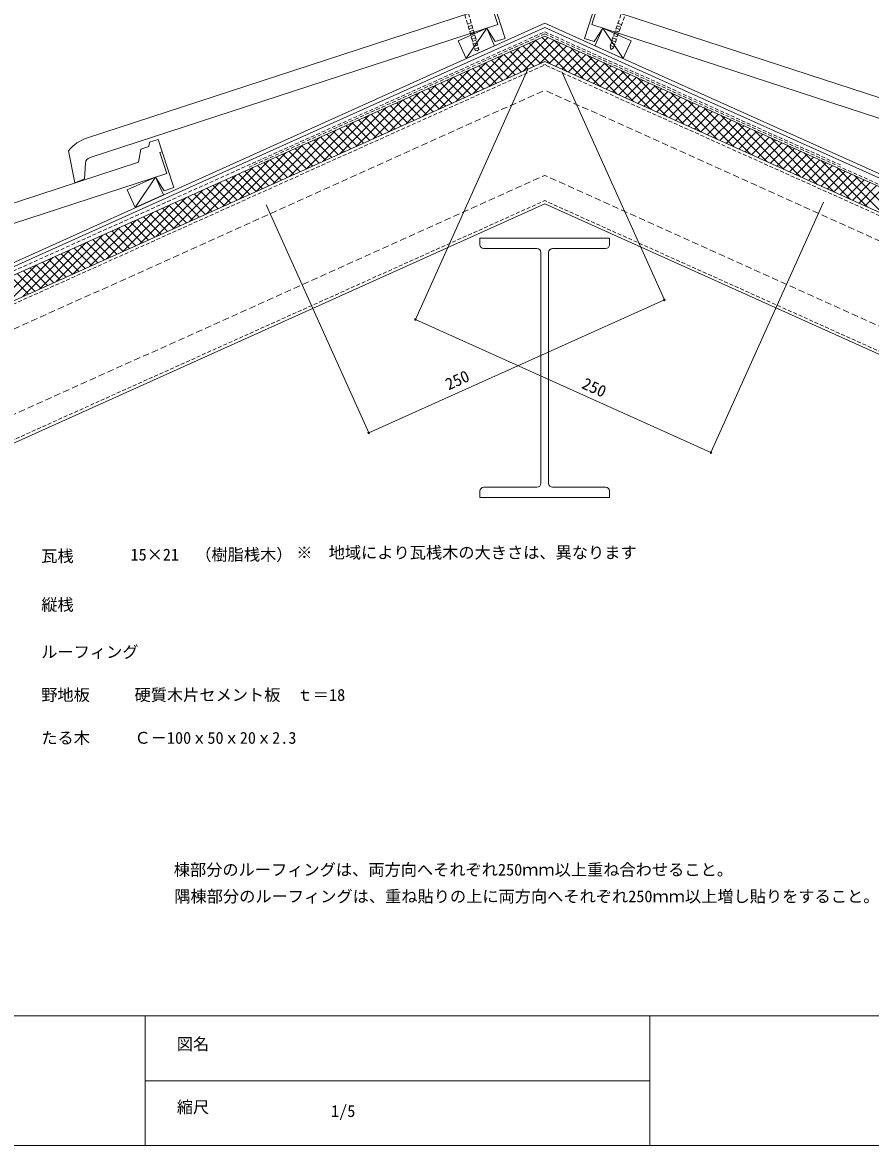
# Model space of a CAD drawing. Units: millimetres, scale not verified. Extents: x -198 to 202, y -140 to 130.
# Drawn here: x -86.2 to 44.6, y -140 to 33.2 of the extents above; entities that cross this region are included whole.
import ezdxf
from ezdxf.enums import TextEntityAlignment as Align

# ---------------------------------------------------------------- set-up
doc = ezdxf.new("R2010")
doc.units = ezdxf.units.MM
doc.header["$LTSCALE"] = 0.5
doc.header["$PDMODE"] = 32
doc.header["$PDSIZE"] = 0.25
doc.linetypes.add('DASHED1', pattern=[1.8, 1.2, -0.6])
doc.linetypes.add('DASHED2', pattern=[3, 2, -1])
for name, color, linetype, lineweight in [('0-0', 5, 'Continuous', 18), ('0-1', 7, 'Continuous', 18), ('1-0', 7, 'Continuous', 18), ('1-1', 7, 'Continuous', 18), ('1-2', 7, 'Continuous', 18), ('1-3', 7, 'Continuous', 18), ('1-4', 7, 'Continuous', 18), ('1-5', 7, 'DASHED1', 18)]:
    doc.layers.add(name, color=color, linetype=linetype, lineweight=lineweight)
doc.styles.add('ＭＳ ゴシック', font='')
doc.styles.get('ＭＳ ゴシック').set_extended_font_data('MS Gothic')

msp = doc.modelspace()

# ---------------------------------------------------------------- linework, layer by layer
at = {"layer": '0-0'}
for p, q in [((202.4324, -119.9865), (-197.5676, -119.9865)), ((-67.2973, -119.9865), (-67.2973, -139.9865)), ((10.5405, -119.9865), (10.5405, -139.9865)), ((-67.2973, -129.9865), (10.5405, -129.9865)), ((202.4324, -139.9865), (-197.5676, -139.9865))]:
    msp.add_line(p, q, dxfattribs=at)
at = {"layer": '1-0', "linetype": 'DASHED1'}
for q in [(-51.2718, 10.8679), (175.1729, -49.9957)]:
    msp.add_line((-5.6757, 31.3862), q, dxfattribs=at)
at = {"layer": '1-0'}
for p, q in [((-5.6757, 32.3731), (-5.6757, 32.3731)), ((-5.6757, 32.3731), (-5.6757, 32.3731)), ((-187.8448, -50.9189), (-5.6757, 31.0572)), ((176.4934, -50.9189), (-5.6757, 31.0572)), ((-187.8448, -48.9451), (-19.6757, 26.731)), ((-187.8448, -49.603), (-19.6757, 26.0731)), ((176.4934, -48.9451), (8.3243, 26.731)), ((176.4934, -49.603), (8.3243, 26.0731))]:
    msp.add_line(p, q, dxfattribs=at)
at = {"layer": '1-0', "linetype": 'DASHED1'}
msp.add_lwpolyline([(-187.8448, -50.261), (-5.6757, 31.7151), (39.9204, 11.1969)], dxfattribs=at)
at = {"layer": '1-1'}
for p, q in [((-17.7764, 27.5857), (-14.6303, 32.2912)), ((6.4251, 27.5857), (3.2789, 32.2912)), ((-68.844, 4.6053), (-65.6979, 9.3108))]:
    msp.add_line(p, q, dxfattribs=at)
for points in [[(-17.7764, 27.5857), (-19.0075, 30.3215), (-14.6303, 32.2912), (-13.3992, 29.5555)], [(6.4251, 27.5857), (7.6562, 30.3215), (3.2789, 32.2912), (2.0479, 29.5555)], [(-68.844, 4.6053), (-70.0751, 7.3411), (-65.6979, 9.3108), (-64.4668, 6.575)]]:
    msp.add_lwpolyline(points, close=True, dxfattribs=at)
msp.add_lwpolyline([(7.6562, 30.3215), (3.2789, 32.2912), (2.0479, 29.5555)], dxfattribs=at)
at = {"layer": '1-2', "color": 3}
for p, q in [((-13.9733, 36.0818), (-12.919, 32.8494)), ((2.622, 36.0818), (1.5677, 32.8494)), ((2.622, 36.0818), (1.5677, 32.8494)), ((-76.2158, 15.3601), (-17.2718, 34.5852)), ((64.8645, 15.3601), (5.9204, 34.5852)), ((-75.8088, 12.3373), (-12.919, 32.8494)), ((64.4574, 12.3373), (1.5677, 32.8494)), ((-67.9468, 13.6261), (-66.7333, 14.0219)), ((-66.6118, 14.6927), (-66.7333, 14.0219)), ((-66.6118, 14.6927), (-65.2808, 15.1268)), ((-65.2808, 15.1268), (-64.6606, 13.2254)), ((-78.1582, 8.4155), (-79.1308, 13.3575)), ((-67.9468, 13.6261), (-68.3394, 11.6048)), ((-65.0409, 13.1014), (-64.6606, 13.2254)), ((-65.0409, 13.1014), (-63.9866, 9.869)), ((-127.2835, -7.6203), (-68.3394, 11.6048)), ((-76.4956, 11.4651), (-76.685, 9.0588)), ((-126.8764, -10.6431), (-63.9866, 9.869)), ((-78.1582, 8.4155), (-76.685, 9.0588))]:
    msp.add_line(p, q, dxfattribs=at)
at = {"layer": '1-2'}
for p, q in [((-13.593, 36.2058), (-11.7946, 30.6917)), ((2.2417, 36.2058), (0.4432, 30.6917)), ((2.2417, 36.2058), (0.4432, 30.6917)), ((-14.173, 23.2857), (-6.9953, 30.4634)), ((-11.6016, 24.4428), (-5.2009, 30.8435)), ((-9.0354, 29.5453), (-6.3129, 26.8228)), ((-9.0303, 25.5999), (-4.2256, 30.4046)), ((-8.0601, 29.9842), (-4.7842, 26.7083)), ((-7.0848, 30.4231), (-2.2129, 25.5512)), ((-6.459, 26.757), (-3.2503, 29.9657)), ((-6.1095, 30.862), (0.3584, 24.3941)), ((-4.9975, 26.8043), (-2.275, 29.5268)), ((-4.2479, 30.4147), (2.9297, 23.237)), ((-19.3156, 20.9715), (-12.1379, 28.1492)), ((-16.7443, 22.1286), (-9.5666, 29.3063)), ((-12.9367, 27.7897), (-10.2142, 25.0672)), ((-11.9614, 28.2286), (-9.2388, 25.5061)), ((-10.9861, 28.6675), (-8.2635, 25.945)), ((-10.0107, 29.1064), (-7.2882, 26.3839)), ((-4.0222, 26.3654), (-1.2996, 29.088)), ((-3.0469, 25.9265), (-0.3243, 28.6491)), ((-2.0715, 25.4876), (0.651, 28.2102)), ((-1.6766, 29.2576), (5.501, 22.08)), ((-1.0962, 25.0487), (1.6263, 27.7713)), ((0.8947, 28.1005), (8.0723, 20.9229)), ((-21.8869, 19.8145), (-14.7092, 26.9921)), ((-16.838, 26.0341), (-14.1155, 23.3116)), ((-15.8627, 26.473), (-13.1401, 23.7505)), ((-14.8874, 26.9119), (-12.1648, 24.1894)), ((-13.912, 27.3508), (-11.1895, 24.6283)), ((-0.1209, 24.6098), (2.6016, 27.3324)), ((0.8544, 24.1709), (3.577, 26.8935)), ((1.8297, 23.732), (4.5523, 26.4546)), ((2.8051, 23.2931), (5.5276, 26.0157)), ((3.466, 26.9434), (10.6436, 19.7658)), ((-27.0294, 17.5003), (-19.8518, 24.6779)), ((-24.4582, 18.6574), (-17.2805, 25.835)), ((-20.7393, 24.2786), (-18.0167, 21.556)), ((-19.764, 24.7175), (-17.0414, 21.9949)), ((-18.7887, 25.1564), (-16.0661, 22.4338)), ((-17.8133, 25.5952), (-15.0908, 22.8727)), ((3.7804, 22.8542), (6.5029, 25.5768)), ((4.7557, 22.4154), (7.4783, 25.1379)), ((5.731, 21.9765), (8.4536, 24.699)), ((6.0373, 25.7863), (13.2149, 18.6087)), ((6.7063, 21.5376), (9.4289, 24.2601)), ((8.6086, 24.6292), (15.7863, 17.4516)), ((-29.6007, 16.3432), (-22.4231, 23.5209)), ((-24.6406, 22.523), (-21.918, 19.8004)), ((-23.6653, 22.9619), (-20.9427, 20.2393)), ((-22.6899, 23.4008), (-19.9674, 20.6782)), ((-21.7146, 23.8397), (-18.9921, 21.1171)), ((7.6816, 21.0987), (10.4042, 23.8212)), ((8.657, 20.6598), (11.3795, 23.3823)), ((9.6323, 20.2209), (12.3548, 22.9434)), ((11.1799, 23.4722), (18.3576, 16.2945)), ((-34.7433, 14.029), (-27.5657, 21.2067)), ((-32.172, 15.1861), (-24.9944, 22.3638)), ((-27.5666, 21.2063), (-24.844, 18.4837)), ((-26.5912, 21.6452), (-23.8687, 18.9226)), ((-25.6159, 22.0841), (-22.8934, 19.3615)), ((10.6076, 19.782), (13.3302, 22.5045)), ((11.5829, 19.3431), (14.3055, 22.0657)), ((12.5582, 18.9042), (15.2808, 21.6268)), ((13.5336, 18.4653), (16.2561, 21.1879)), ((13.7512, 22.3151), (20.9289, 15.1374)), ((16.3225, 21.158), (23.5002, 13.9803)), ((-37.3146, 12.872), (-30.137, 20.0496)), ((-31.4679, 19.4507), (-28.7453, 16.7282)), ((-30.4925, 19.8896), (-27.77, 17.167)), ((-29.5172, 20.3285), (-26.7946, 17.606)), ((-28.5419, 20.7674), (-25.8193, 18.0448)), ((14.5089, 18.0264), (17.2314, 20.749)), ((15.4842, 17.5875), (18.2068, 20.3101)), ((16.4595, 17.1486), (19.1821, 19.8712)), ((17.4348, 16.7097), (20.1574, 19.4323)), ((18.8938, 20.0009), (26.0715, 12.8233)), ((-42.4572, 10.5578), (-35.2796, 17.7354)), ((-39.8859, 11.7149), (-32.7083, 18.8925)), ((-35.3691, 17.6951), (-32.6466, 14.9726)), ((-34.3938, 18.134), (-31.6713, 15.4115)), ((-33.4185, 18.5729), (-30.6959, 15.8504)), ((-32.4432, 19.0118), (-29.7206, 16.2893)), ((18.4102, 16.2708), (21.1327, 18.9934)), ((19.3855, 15.8319), (22.108, 18.5545)), ((20.3608, 15.3931), (23.0834, 18.1156)), ((21.3361, 14.9542), (24.0587, 17.6767)), ((21.4651, 18.8438), (28.6428, 11.6662)), ((24.0364, 17.6867), (31.2141, 10.5091)), ((-45.0285, 9.4007), (-37.8509, 16.5783)), ((-39.2704, 15.9395), (-36.5479, 13.217)), ((-38.2951, 16.3784), (-35.5725, 13.6559)), ((-37.3198, 16.8173), (-34.5972, 14.0948)), ((-36.3445, 17.2562), (-33.6219, 14.5337)), ((22.3115, 14.5153), (25.034, 17.2378)), ((23.2868, 14.0764), (26.0093, 16.7989)), ((24.2621, 13.6375), (26.9846, 16.36)), ((25.2374, 13.1986), (27.96, 15.9211)), ((26.6077, 16.5296), (33.7854, 9.352)), ((-65.2808, 15.1268), (-64.6606, 13.2254)), ((-50.1711, 7.0865), (-42.9935, 14.2642)), ((-47.5998, 8.2436), (-40.4222, 15.4213)), ((-43.1717, 14.184), (-40.4492, 11.4614)), ((-42.1964, 14.6229), (-39.4739, 11.9003)), ((-41.2211, 15.0618), (-38.4985, 12.3392)), ((-40.2457, 15.5007), (-37.5232, 12.7781)), ((26.2127, 12.7597), (28.9353, 15.4823)), ((27.188, 12.3208), (29.9106, 15.0433)), ((28.1634, 11.8819), (30.8859, 14.6045)), ((29.1387, 11.443), (31.8612, 14.1656)), ((29.179, 15.3725), (36.3567, 8.1949)), ((31.7503, 14.2155), (38.928, 7.0378)), ((-64.6606, 13.2254), (-62.8621, 7.7113)), ((-52.7424, 5.9294), (-45.5648, 13.1071)), ((-47.073, 12.4284), (-44.3505, 9.7058)), ((-46.0977, 12.8673), (-43.3751, 10.1447)), ((-45.1224, 13.3062), (-42.3998, 10.5836)), ((-44.1471, 13.7451), (-41.4245, 11.0225)), ((30.114, 11.0041), (32.8366, 13.7267)), ((31.0893, 10.5652), (33.8119, 13.2878)), ((32.0646, 10.1263), (34.7872, 12.8489)), ((33.0399, 9.6874), (35.7625, 12.41)), ((34.3216, 13.0584), (41.4993, 5.8807)), ((-57.885, 3.6153), (-50.7074, 10.7929)), ((-55.3137, 4.7724), (-48.1361, 11.95)), ((-50.9743, 10.6728), (-48.2518, 7.9502)), ((-49.999, 11.1117), (-47.2764, 8.3891)), ((-49.0237, 11.5506), (-46.3011, 8.828)), ((-48.0483, 11.9895), (-45.3258, 9.2669)), ((34.0153, 9.2486), (36.7378, 11.9711)), ((34.9906, 8.8097), (37.7131, 11.5322)), ((35.9659, 8.3708), (38.6885, 11.0933)), ((36.8929, 11.9013), (44.0706, 4.7236)), ((36.9412, 7.9319), (39.6638, 10.6544)), ((39.4643, 10.7442), (46.6419, 3.5665)), ((-60.4563, 2.4582), (-53.2786, 9.6358)), ((-54.8756, 8.9172), (-52.153, 6.1947)), ((-53.9003, 9.3561), (-51.1777, 6.6336)), ((-52.925, 9.795), (-50.2024, 7.0725)), ((-51.9496, 10.2339), (-49.2271, 7.5114)), ((37.9165, 7.493), (40.6391, 10.2155)), ((38.8918, 7.0541), (41.6144, 9.7766)), ((39.8672, 6.6152), (42.5897, 9.3378)), ((40.8425, 6.1763), (43.565, 8.8988)), ((42.0356, 9.5871), (49.2132, 2.4095)), ((-65.5989, 0.144), (-58.4213, 7.3217)), ((-63.0276, 1.3011), (-55.85, 8.4788)), ((-58.7769, 7.1616), (-56.0543, 4.4391)), ((-57.8015, 7.6005), (-55.079, 4.878)), ((-56.8262, 8.0394), (-54.1037, 5.3169)), ((-55.8509, 8.4783), (-53.1284, 5.7558)), ((41.8178, 5.7374), (44.5404, 8.46)), ((42.7931, 5.2985), (45.5157, 8.0211)), ((43.7684, 4.8596), (46.491, 7.5822)), ((-68.1702, -1.013), (-60.9926, 6.1646)), ((-62.6782, 5.4061), (-59.9556, 2.6835)), ((-61.7029, 5.845), (-58.9803, 3.1224)), ((-60.7275, 6.2839), (-58.005, 3.5613)), ((-59.7522, 6.7227), (-57.0297, 4.0002)), ((-73.3128, -3.3272), (-66.1352, 3.8504)), ((-70.7415, -2.1701), (-63.5639, 5.0075)), ((-66.5795, 3.6505), (-63.8569, 0.9279)), ((-65.6042, 4.0894), (-62.8816, 1.3668)), ((-64.6288, 4.5283), (-61.9063, 1.8057)), ((-63.6535, 4.9672), (-60.9309, 2.2446)), ((-75.8841, -4.4843), (-68.7065, 2.6933)), ((-70.4808, 1.8949), (-67.7582, -0.8277)), ((-69.5054, 2.3338), (-66.7829, -0.3888)), ((-68.5301, 2.7727), (-65.8076, 0.0501)), ((-67.5548, 3.2116), (-64.8322, 0.489)), ((-81.0267, -6.7985), (-73.8491, 0.3792)), ((-78.4554, -5.6414), (-71.2778, 1.5362)), ((-74.3821, 0.1393), (-71.6595, -2.5832)), ((-73.4067, 0.5782), (-70.6842, -2.1443)), ((-72.4314, 1.0171), (-69.7088, -1.7054)), ((-71.4561, 1.456), (-68.7335, -1.2666)), ((-83.598, -7.9556), (-76.4204, -0.7779)), ((-78.2833, -1.6163), (-75.5608, -4.3388)), ((-77.308, -1.1774), (-74.5855, -3.8999)), ((-76.3327, -0.7385), (-73.6101, -3.461)), ((-75.3574, -0.2996), (-72.6348, -3.0221)), ((-88.7406, -10.2697), (-81.5629, -3.0921)), ((-86.1693, -9.1126), (-78.9916, -1.935)), ((-82.1846, -3.3718), (-79.4621, -6.0944)), ((-81.2093, -2.9329), (-78.4868, -5.6555)), ((-80.234, -2.494), (-77.5114, -5.2166)), ((-79.2587, -2.0552), (-76.5361, -4.7777)), ((-91.3119, -11.4268), (-84.1342, -4.2492)), ((-86.0859, -5.1274), (-83.3634, -7.85)), ((-85.1106, -4.6885), (-82.3881, -7.4111)), ((-84.1353, -4.2496), (-81.4127, -6.9722)), ((-83.1599, -3.8107), (-80.4374, -6.5333)), ((-88.0366, -6.0052), (-85.314, -8.7278)), ((-87.0612, -5.5663), (-84.3387, -8.2889))]:
    msp.add_line(p, q, dxfattribs=at)
for points in [[(-14.6303, 32.2912), (-13.3157, 30.1956), (-11.7946, 30.6917)], [(3.2789, 32.2912), (1.9643, 30.1956), (0.4432, 30.6917)], [(3.2789, 32.2912), (1.9643, 30.1956), (0.4432, 30.6917)], [(-65.6979, 9.3108), (-64.3833, 7.2152), (-62.8621, 7.7113)]]:
    msp.add_lwpolyline(points, dxfattribs=at)
at = {"layer": '1-2', "color": 3}
for centre, radius, start, end in [((-74.4204, 9.6239), 6.0106, 107.38016, 141.5983), ((-75.4987, 11.3866), 1, 108.06419, 175.49896)]:
    msp.add_arc(centre, radius, start, end, dxfattribs=at)
at = {"layer": '1-3'}
for p, q in [((-19.6757, 26.731), (-5.6757, 33.031)), ((8.3243, 26.731), (-5.6757, 33.031)), ((-19.6757, 26.0731), (-5.6757, 32.3731)), ((8.3243, 26.0731), (-5.6757, 32.3731))]:
    msp.add_line(p, q, dxfattribs=at)
at = {"layer": '1-4'}
for p, q in [((-186.3675, -54.2018), (-5.6757, 27.1095)), ((175.0161, -54.2018), (-5.6757, 27.1095)), ((-25.632, -12.6323), (-8.2661, 25.9587)), ((12.7741, -9.6134), (-3.0534, 25.5588)), ((19.9641, -33.1505), (37.33, 5.4405)), ((-178.1602, -72.4403), (-5.6757, 5.1778)), ((-32.822, -30.1317), (-48.6495, 5.0406)), ((166.8088, -72.4403), (-5.6757, 5.1778)), ((-15.6757, -0.106), (4.3243, -0.106)), ((-15.6757, -1.106), (-15.6757, -0.106)), ((-15.0757, -1.706), (-6.8757, -1.706)), ((3.7243, -1.706), (-4.4757, -1.706)), ((4.3243, -1.106), (4.3243, -0.106)), ((-6.2757, -37.906), (-6.2757, -2.306)), ((-5.0757, -37.906), (-5.0757, -2.306)), ((12.7741, -9.6134), (-32.822, -30.1317)), ((-25.632, -12.6323), (19.9641, -33.1505)), ((-15.6757, -39.106), (-15.6757, -40.106)), ((-15.0757, -38.506), (-6.8757, -38.506)), ((3.7243, -38.506), (-4.4757, -38.506)), ((4.3243, -39.106), (4.3243, -40.106)), ((4.3243, -40.106), (-15.6757, -40.106))]:
    msp.add_line(p, q, dxfattribs=at)
at = {"layer": '1-4', "linetype": 'DASHED1'}
for p, q in [((-186.1787, -54.6213), (-5.4869, 26.69)), ((174.8273, -54.6213), (-5.8645, 26.69)), ((-178.349, -72.0208), (-5.6757, 5.6822)), ((166.9976, -72.0208), (-5.6757, 5.6822))]:
    msp.add_line(p, q, dxfattribs=at)
at = {"layer": '1-4', "linetype": 'DASHED2'}
for p, q in [((-184.726, -57.8495), (-5.6757, 22.7231)), ((173.3747, -57.8495), (-5.6757, 22.7231)), ((-179.8016, -68.7926), (-5.6757, 9.5641)), ((168.4503, -68.7926), (-5.6757, 9.5641))]:
    msp.add_line(p, q, dxfattribs=at)
at = {"layer": '1-4'}
for centre, start, end in [((-15.0757, -1.106), 180, 270), ((-6.8757, -2.306), 0, 90), ((-4.4757, -2.306), 90, 180), ((3.7243, -1.106), 270, 0), ((-6.8757, -37.906), 270, 0), ((-4.4757, -37.906), 180, 270), ((-15.0757, -39.106), 90, 180), ((3.7243, -39.106), 0, 90)]:
    msp.add_arc(centre, 0.6, start, end, dxfattribs=at)
for p in [(12.7741, -9.6134), (-25.632, -12.6323), (-32.822, -30.1317), (19.9641, -33.1505)]:
    msp.add_point(p, dxfattribs=at)
at = {"layer": '1-5'}
for p, q in [((-18.0067, 34.3455), (-16.4012, 28.8205)), ((-17.5878, 32.9041), (-16.9738, 33.1087)), ((-17.436, 34.5317), (-15.825, 28.988)), ((4.3976, 29.5637), (6.1311, 34.5165)), ((4.9172, 29.2319), (6.7016, 34.3304)), ((5.5525, 33.0222), (6.3976, 32.7466)), ((5.6024, 33.006), (6.173, 32.8199)), ((-17.4761, 32.5197), (-16.9065, 32.7095)), ((-17.3644, 32.1353), (-16.7948, 32.3251)), ((-17.2527, 31.7509), (-16.6831, 31.9407)), ((-17.141, 31.3665), (-16.5714, 31.5563)), ((-17.0293, 30.982), (-16.4597, 31.1719)), ((5.0737, 31.4954), (5.6443, 31.3093)), ((5.2059, 31.8731), (5.7764, 31.687)), ((5.338, 32.2507), (5.9086, 32.0646)), ((5.4702, 32.6283), (6.0408, 32.4423)), ((-16.9176, 30.5976), (-16.348, 30.7875)), ((-16.8059, 30.2133), (-16.2362, 30.4031)), ((-16.6942, 29.8288), (-16.1245, 30.0187)), ((-16.5825, 29.4444), (-16.0128, 29.6343)), ((4.4128, 29.6072), (4.9834, 29.4211)), ((4.545, 29.9849), (5.1156, 29.7988)), ((4.6772, 30.3625), (5.2478, 30.1764)), ((4.8094, 30.7401), (5.3799, 30.5541)), ((4.9415, 31.1178), (5.5121, 30.9317)), ((-16.4708, 29.06), (-15.9011, 29.2499))]:
    msp.add_line(p, q, dxfattribs=at)
msp.add_lwpolyline([(4.3976, 29.5637), (4.5111, 28.9799), (4.9172, 29.2319)], dxfattribs=at)
at = {"layer": '1-5', "linetype": 'Continuous'}
msp.add_lwpolyline([(-16.4012, 28.8205), (-16.0918, 28.7683), (-15.825, 28.988)], dxfattribs=at)

# ---------------------------------------------------------------- texts
at = {"layer": '0-0', "color": 7, "style": 'ＭＳ ゴシック'}
for s, p in [('図名', (-62.4324, -125.7973)), ('縮尺', (-62.4324, -135.527)), ('1/5', (-38.6278, -136.1375))]:
    msp.add_text(s, height=1.833, dxfattribs=at).set_placement(p, align=Align.BOTTOM_LEFT)
at = {"layer": '0-1', "style": 'ＭＳ ゴシック'}
for s, p in [('瓦桟', (-83.328, -50.5702)), ('縦桟', (-83.328, -58.0741)), ('ルーフィング', (-83.328, -65.3574)), ('野地板', (-83.328, -71.9785)), ('たる木', (-83.328, -78.5996))]:
    msp.add_text(s, height=1.833, dxfattribs=at).set_placement(p, align=Align.BOTTOM_LEFT)
at = {"layer": '1-0', "style": 'ＭＳ ゴシック'}
for s, p in [('硬質木片セメント板\u3000ｔ＝18', (-68.9463, -71.9785)), ('棟部分のルーフィングは、両方向へそれぞれ250ｍｍ以上重ね合わせること。', (-62.8933, -98.926)), ('隅棟部分のルーフィングは、重ね貼りの上に両方向へそれぞれ250ｍｍ以上増し貼りをすること。', (-62.8055, -103.0374))]:
    msp.add_text(s, height=1.833, dxfattribs=at).set_placement(p, align=Align.BOTTOM_LEFT)
at = {"layer": '1-4', "style": 'ＭＳ ゴシック'}
for rotation, p in [(24.228, (-20.2688, -24.0758)), (335.772, (-0.3398, -23.6822))]:
    msp.add_text('250', height=1.833, rotation=rotation, dxfattribs=at).set_placement(p, align=Align.BOTTOM_LEFT)
for s, p in [('15×21\u3000（樹脂桟木）', (-69.5635, -50.3507)), ('※\u3000地域により瓦桟木の大きさは、異なります', (-44.0034, -50.0292)), ('Ｃ－100ｘ50ｘ20ｘ2.3', (-68.9463, -78.5996))]:
    msp.add_text(s, height=1.833, dxfattribs=at).set_placement(p, align=Align.BOTTOM_LEFT)

doc.saveas('drawing.dxf')
